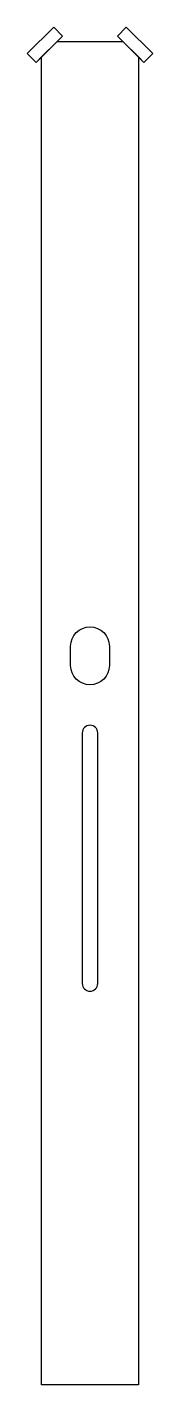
# Model space of a CAD drawing. Extents: x -7 to 57, y -697 to 7.
import ezdxf

# ---------------------------------------------------------------- set-up
doc = ezdxf.new("R2010")
doc.units = 0
doc.layers.get('0').update_dxf_attribs({"linetype": 'CONTINUOUS'})

msp = doc.modelspace()

# ---------------------------------------------------------------- linework, layer by layer
for p, q in [((8, 0), (10.83, 2.83)), ((42, 0), (39.17, 2.83)), ((0, -8), (-2.83, -10.83)), ((50, -8), (52.83, -10.83))]:
    msp.add_line(p, q)
for points in [[(10.83, 2.83), (6.23, 7.42), (-7.42, -6.23), (-2.83, -10.83)], [(57.42, -6.23), (43.77, 7.42), (39.17, 2.83), (52.83, -10.83)], [(8, 0), (42, 0), (50, -8), (50, -697), (0, -697), (0, -8)]]:
    msp.add_lwpolyline(points, close=True)
for points in [[(35, -313.75), (35, -323.75, -1), (15, -323.75), (15, -313.75, -1)], [(21, -358.75), (21, -488.75, 1), (29, -488.75), (29, -358.75, 1)]]:
    msp.add_lwpolyline(points, format="xyb", close=True)

doc.saveas('drawing.dxf')
